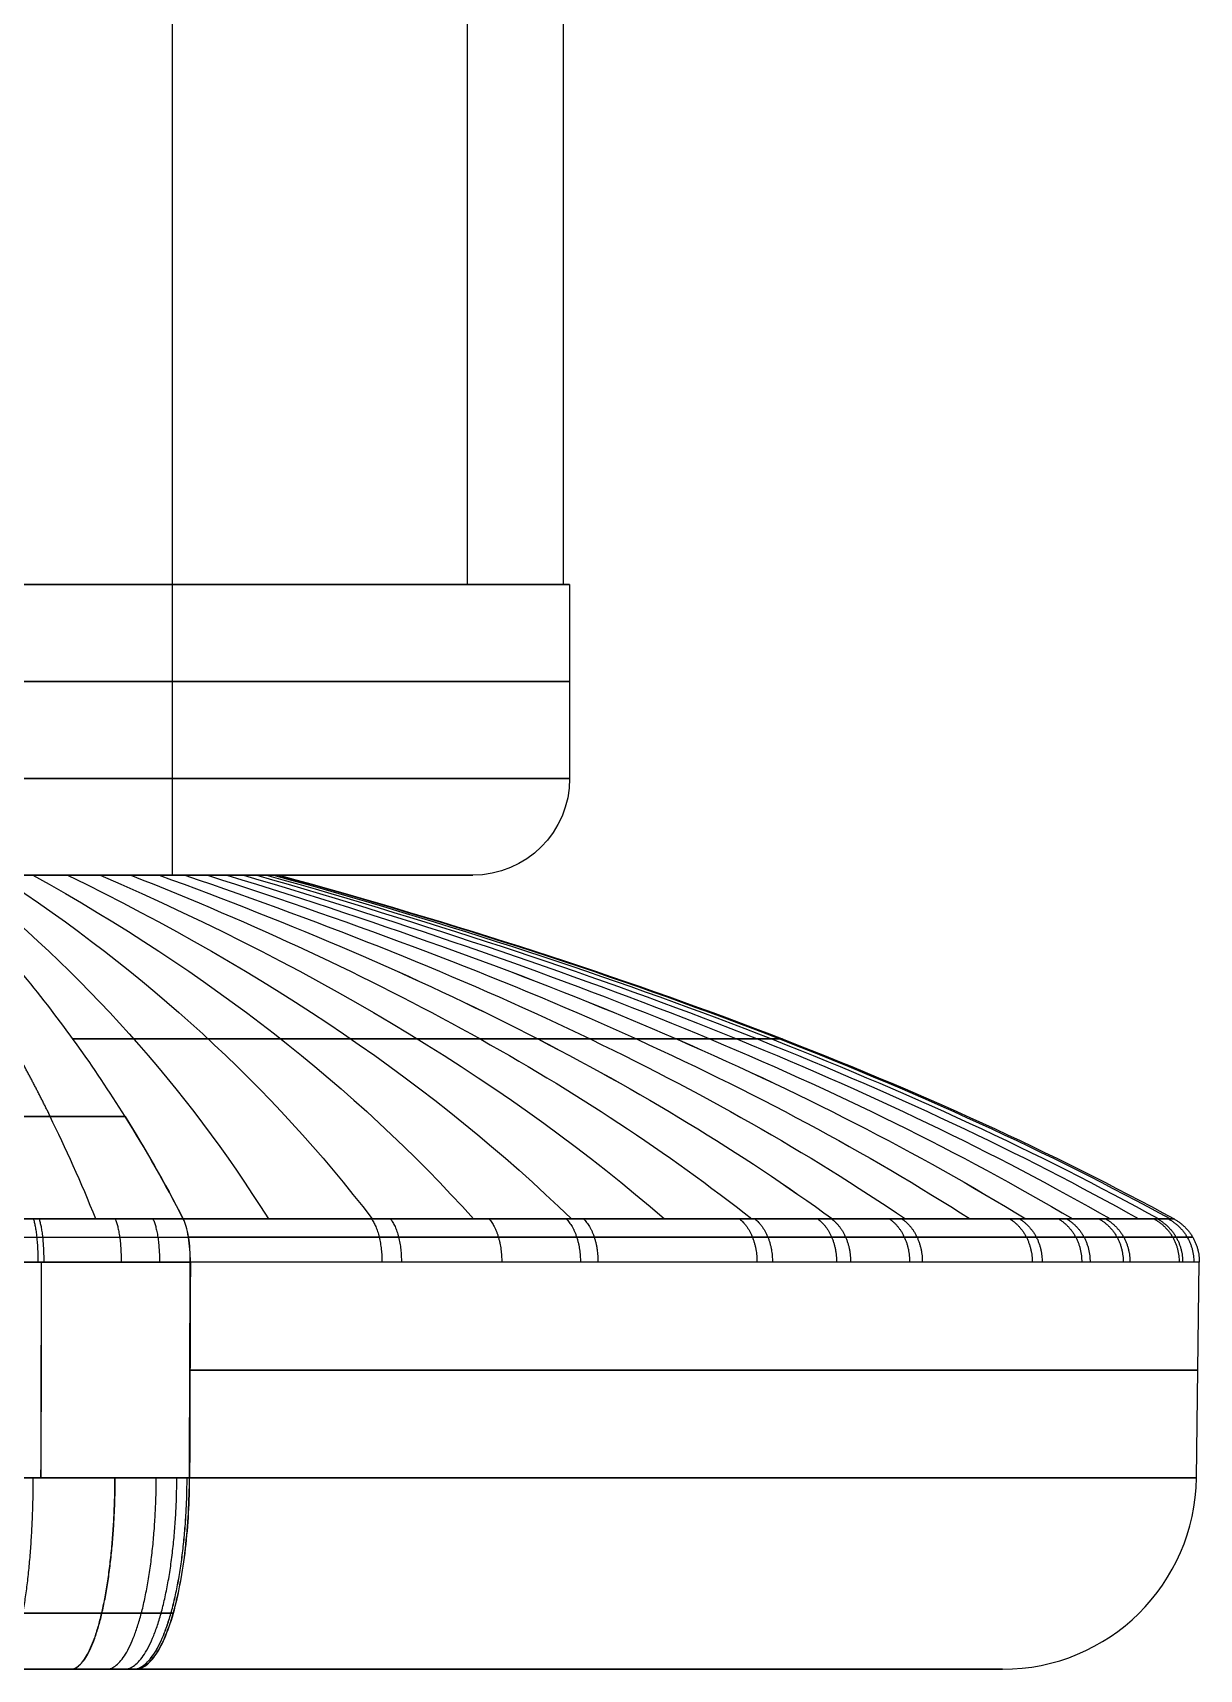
# Model space of a CAD drawing. Header units: millimetres. Extents: x -17 to 2899, y 470 to 1147.
# Drawn here: x 1201.06 to 1213.1, y 470.01 to 486.9 of the extents above; entities that cross this region are included whole.
import ezdxf

# ---------------------------------------------------------------- set-up
doc = ezdxf.new("R2010")
doc.units = ezdxf.units.MM
doc.header["$MEASUREMENT"] = 0
doc.layers.add('Default', color=7, linetype='Continuous', true_color=0x000000)

# ---------------------------------------------------------------- blocks, each defined once
blk = doc.blocks.new('2015.11.26_CM Storage_Foot sleeve 3mm')
at = {"layer": 'Default'}
for p, q in [((-8, 30), (-8, 28)), ((8, 30), (-8, 30)), ((0, 28, 8), (0, 30, 8)), ((0, 28, -8), (0, 30, -8)), ((0, 30, -8), (0, 30, 8)), ((8, 28), (8, 30)), ((7, 27), (-7, 27)), ((0, 27, -7), (0, 27, 7))]:
    blk.add_line(p, q, dxfattribs=at)
at = {"layer": 'Default', "extrusion": (-2.44249e-15, 1, 2.22045e-15)}
blk.add_arc((0, 0, 30), 8, 0, 180, dxfattribs=at)
at = {"layer": 'Default', "extrusion": (-1.9984e-15, 1, 1.77636e-15)}
blk.add_arc((0, 0, 30), 8, 180, 0, dxfattribs=at)
at = {"layer": 'Default', "extrusion": (-2.23508e-15, 1, 2.14315e-15)}
for start, end in [(0, 180), (180, 0)]:
    blk.add_arc((0, 0, 29), 8, start, end, dxfattribs=at)
at = {"layer": 'Default'}
for centre, start, end in [((-7, 28), 180, 270), ((-7, 28), 180, 270), ((7, 28), 270, 0)]:
    blk.add_arc(centre, 1, start, end, dxfattribs=at)
at = {"layer": 'Default', "extrusion": (-1.9984e-15, 1, 2.22045e-15)}
for start, end in [(0, 180), (180, 0)]:
    blk.add_arc((0, 0, 28), 8, start, end, dxfattribs=at)
at = {"layer": 'Default', "extrusion": (1, 2.23508e-15, 1.42902e-31)}
for centre, start, end in [((28, 7), 90, 180), ((28, -7), 180, 270)]:
    blk.add_arc(centre, 1, start, end, dxfattribs=at)
at = {"layer": 'Default', "extrusion": (-2.28389e-15, 1, 2.03012e-15)}
blk.add_arc((0, 0, 27), 7, 0, 180, dxfattribs=at)
at = {"layer": 'Default', "extrusion": (-2.03012e-15, 1, 1.01506e-15)}
blk.add_arc((0, 0, 27), 7, 180, 0, dxfattribs=at)
blk = doc.blocks.new('Block 01')
at = {"layer": 'Default'}
for p, q in [((22.002, 3.694, -0.001), (12.001, 3.694, -0.001)), ((31.467, -2.526, 0), (31.496, -0.299, 0)), ((-12.466, -4.5, 0), (29.467, -4.5, 0))]:
    blk.add_line(p, q, dxfattribs=at)
at = {"layer": 'Default', "extrusion": (8.70248e-09, 1, 1.16256e-08)}
blk.add_arc((-17.001, 0, -0.299), 14.495, 180.0001, 253.6345, dxfattribs=at)
at = {"layer": 'Default', "extrusion": (0, 1, 0)}
for start, end in [(180, 253.6344), (106.3733, 180)]:
    blk.add_arc((-17.001, 0, -1.413), 14.48, start, end, dxfattribs=at)
at = {"layer": 'Default', "extrusion": (-1.41713e-09, 1, -7.696e-10)}
blk.add_arc((-17.001, 0, -2.526), 14.466, 180, 253.6344, dxfattribs=at)
at = {"layer": 'Default', "extrusion": (-3.80791e-10, 1, 5.08767e-10)}
blk.add_arc((-17.001, 0, -2.526), 14.466, 106.3733, 180, dxfattribs=at)
at = {"layer": 'Default'}
blk.add_arc((29.467, -2.5, 0), 2, 270, 359.25, dxfattribs=at)
at = {"layer": 'Default', "extrusion": (1.43212e-13, 1, 1.73932e-13)}
blk.add_arc((-17.001, 0, -4.5), 12.466, 180, 253.6344, dxfattribs=at)
at = {"layer": 'Default', "extrusion": (0, 1, 4.67562e-19)}
blk.add_arc((-17.001, 0, -4.5), 12.466, 180, 253.6344, dxfattribs=at)
at = {"layer": 'Default'}
for points, knots in [([(18.411, 3.694, 4.798), (18.89, 3.694, 4.657), (19.373, 3.694, 4.435), (20.264, 3.694, 3.827), (20.672, 3.694, 3.44), (21.337, 3.694, 2.552), (21.593, 3.694, 2.052), (21.925, 3.694, 1.025), (22.002, 3.694, 0.5), (22.002, 3.694, -0.499), (21.925, 3.694, -1.025), (21.593, 3.694, -2.052), (21.337, 3.694, -2.552), (20.672, 3.694, -3.44), (20.265, 3.694, -3.827), (19.373, 3.694, -4.436), (18.89, 3.694, -4.657), (18.411, 3.694, -4.798)], [-63.956231, -63.956231, -63.956231, -63.956231, -59.355449, -59.355449, -54.754666, -54.754666, -50.153884, -50.153884, -45.553102, -45.553102, -40.952319, -40.952319, -36.351537, -36.351537, -31.750754, -31.750754, -27.149972, -27.149972, -27.149972, -27.149972]), ([(20.413, 1.205, -11.613), (20.253, 1.462, -11.067), (20.086, 1.711, -10.498), (19.738, 2.195, -9.313), (19.557, 2.43, -8.698), (19.37, 2.657, -8.059)], [-1, -1, -1, -1, -0.5, -0.5, 0, 0, 0, 0]), ([(20.413, 1.205, 11.613), (20.253, 1.462, 11.067), (20.086, 1.711, 10.498), (19.738, 2.195, 9.313), (19.557, 2.43, 8.698), (19.37, 2.657, 8.059)], [0, 0, 0, 0, 0.5, 0.5, 1, 1, 1, 1]), ([(19.875, 2.004, -9.782), (20.085, 2.004, -9.72), (20.295, 2.004, -9.651), (20.504, 2.004, -9.575), (20.761, 2.004, -9.48), (21.018, 2.004, -9.375), (21.271, 2.004, -9.258), (21.524, 2.004, -9.141), (21.774, 2.004, -9.013), (22.02, 2.004, -8.874), (22.266, 2.004, -8.735), (22.508, 2.004, -8.585), (22.743, 2.004, -8.424), (22.979, 2.004, -8.264), (23.209, 2.004, -8.092), (23.432, 2.004, -7.911), (23.654, 2.004, -7.73), (23.87, 2.004, -7.54), (24.077, 2.004, -7.34), (24.284, 2.004, -7.14), (24.483, 2.004, -6.932), (24.672, 2.004, -6.715), (24.862, 2.004, -6.499), (25.041, 2.004, -6.275), (25.211, 2.004, -6.045), (25.381, 2.004, -5.814), (25.54, 2.004, -5.577), (25.689, 2.004, -5.336), (25.837, 2.004, -5.094), (25.975, 2.004, -4.847), (26.101, 2.004, -4.596), (26.228, 2.004, -4.346), (26.343, 2.004, -4.092), (26.447, 2.004, -3.836), (26.551, 2.004, -3.58), (26.644, 2.004, -3.322), (26.725, 2.004, -3.063), (26.807, 2.004, -2.804), (26.877, 2.004, -2.544), (26.937, 2.004, -2.285), (26.997, 2.004, -2.026), (27.045, 2.004, -1.767), (27.084, 2.004, -1.511), (27.122, 2.004, -1.254), (27.15, 2.004, -0.999), (27.169, 2.004, -0.747), (27.187, 2.004, -0.495), (27.196, 2.004, -0.246), (27.196, 2.004, 0), (27.196, 2.004, 0.246), (27.187, 2.004, 0.495), (27.169, 2.004, 0.747), (27.15, 2.004, 0.999), (27.122, 2.004, 1.254), (27.084, 2.004, 1.511), (27.045, 2.004, 1.767), (26.997, 2.004, 2.026), (26.937, 2.004, 2.285), (26.877, 2.004, 2.544), (26.807, 2.004, 2.804), (26.725, 2.004, 3.063), (26.644, 2.004, 3.322), (26.551, 2.004, 3.58), (26.447, 2.004, 3.836), (26.343, 2.004, 4.092), (26.228, 2.004, 4.346), (26.101, 2.004, 4.596), (25.975, 2.004, 4.847), (25.837, 2.004, 5.094), (25.689, 2.004, 5.336), (25.54, 2.004, 5.577), (25.381, 2.004, 5.814), (25.211, 2.004, 6.045), (25.041, 2.004, 6.275), (24.862, 2.004, 6.499), (24.672, 2.004, 6.715), (24.483, 2.004, 6.932), (24.284, 2.004, 7.14), (24.077, 2.004, 7.34), (23.87, 2.004, 7.539), (23.654, 2.004, 7.73), (23.432, 2.004, 7.911), (23.209, 2.004, 8.092), (22.979, 2.004, 8.264), (22.743, 2.004, 8.424), (22.508, 2.004, 8.585), (22.266, 2.004, 8.735), (22.02, 2.004, 8.874), (21.774, 2.004, 9.013), (21.524, 2.004, 9.141), (21.271, 2.004, 9.258), (21.018, 2.004, 9.375), (20.761, 2.004, 9.48), (20.504, 2.004, 9.575), (20.295, 2.004, 9.651), (20.085, 2.004, 9.72), (19.875, 2.004, 9.782)], [27.150036, 27.150036, 27.150036, 27.150036, 28.093136, 28.093136, 28.093136, 29.257134, 29.257134, 29.257134, 30.421132, 30.421132, 30.421132, 31.585129, 31.585129, 31.585129, 32.749127, 32.749127, 32.749127, 33.913125, 33.913125, 33.913125, 35.077123, 35.077123, 35.077123, 36.241121, 36.241121, 36.241121, 37.405119, 37.405119, 37.405119, 38.569117, 38.569117, 38.569117, 39.733115, 39.733115, 39.733115, 40.897113, 40.897113, 40.897113, 42.061111, 42.061111, 42.061111, 43.225109, 43.225109, 43.225109, 44.389107, 44.389107, 44.389107, 45.553105, 45.553105, 45.553105, 46.717103, 46.717103, 46.717103, 47.881101, 47.881101, 47.881101, 49.045099, 49.045099, 49.045099, 50.209097, 50.209097, 50.209097, 51.373095, 51.373095, 51.373095, 52.537093, 52.537093, 52.537093, 53.701091, 53.701091, 53.701091, 54.865089, 54.865089, 54.865089, 56.029087, 56.029087, 56.029087, 57.193085, 57.193085, 57.193085, 58.357083, 58.357083, 58.357083, 59.521081, 59.521081, 59.521081, 60.685079, 60.685079, 60.685079, 61.849077, 61.849077, 61.849077, 63.013075, 63.013075, 63.013075, 63.956163, 63.956163, 63.956163, 63.956163]), ([(20.413, 1.205, 11.613), (20.159, 1.205, 11.688), (19.647, 1.205, 11.821), (18.631, 1.205, 12.02), (17.383, 1.205, 12.173), (15.962, 1.205, 12.271), (14.518, 1.205, 12.333), (12.902, 1.205, 12.373), (10.865, 1.205, 12.398), (9.354, 1.205, 12.402), (8.501, 1.205, 12.402)], [-1, -1, -1, -1, -0.933202, -0.867433, -0.740833, -0.618518, -0.510504, -0.378773, -0.213498, 0, 0, 0, 0]), ([(8.501, 1.205, -12.402), (9.5, 1.205, -12.402), (10.497, 1.205, -12.399), (11.993, 1.205, -12.384), (12.492, 1.205, -12.377), (13.49, 1.205, -12.358), (13.988, 1.205, -12.346), (14.986, 1.205, -12.313), (15.484, 1.205, -12.292), (16.48, 1.205, -12.236), (16.978, 1.205, -12.2), (17.971, 1.205, -12.102), (18.466, 1.205, -12.038), (19.203, 1.205, -11.908), (19.448, 1.205, -11.859), (19.934, 1.205, -11.746), (20.175, 1.205, -11.683), (20.413, 1.205, -11.613)], [-1, -1, -1, -1, -0.75, -0.75, -0.625, -0.625, -0.5, -0.5, -0.375, -0.375, -0.25, -0.25, -0.125, -0.125, -0.0625, -0.0625, 0, 0, 0, 0]), ([(21.014, 0.146, -13.658), (20.765, 0.146, -13.731), (20.515, 0.146, -13.798), (20.011, 0.146, -13.918), (19.757, 0.146, -13.971), (18.991, 0.146, -14.115), (18.475, 0.146, -14.187), (17.437, 0.146, -14.301), (16.915, 0.146, -14.343), (15.869, 0.146, -14.408), (15.344, 0.146, -14.431), (14.293, 0.146, -14.469), (13.767, 0.146, -14.484), (12.715, 0.146, -14.505), (12.189, 0.146, -14.512), (10.609, 0.146, -14.529), (9.555, 0.146, -14.532), (8.501, 0.146, -14.532)], [-0.00000006, -0.00000006, -0.00000006, -0.00000006, 0.00078617, 0.00078617, 0.00157239, 0.00157239, 0.00314484, 0.00314484, 0.00471729, 0.00471729, 0.00628975, 0.00628975, 0.0078622, 0.0078622, 0.00943465, 0.00943465, 0.01257955, 0.01257955, 0.01257955, 0.01257955]), ([(8.501, 0.146, -14.532), (9.544, 0.146, -14.532), (10.587, 0.146, -14.529), (12.675, 0.146, -14.507), (13.72, 0.146, -14.49), (15.81, 0.146, -14.415), (16.857, 0.146, -14.362), (18.427, 0.146, -14.193), (18.95, 0.146, -14.121), (19.718, 0.146, -13.979), (19.966, 0.146, -13.927), (20.335, 0.146, -13.841), (20.457, 0.146, -13.811), (20.64, 0.146, -13.763), (20.707, 0.146, -13.745), (20.869, 0.146, -13.7), (20.954, 0.146, -13.676), (21.014, 0.146, -13.658)], [-0.01257955, -0.01257955, -0.01257955, -0.01257955, -0.00941649, -0.00941649, -0.00625342, -0.00625342, -0.00309035, -0.00309035, -0.00150882, -0.00150882, -0.00075438, -0.00075438, -0.00037716, -0.00037716, -0.00018855, -0.00018855, 0.00000006, 0.00000006, 0.00000006, 0.00000006]), ([(8.501, 0.146, 14.532), (9.544, 0.146, 14.532), (10.587, 0.146, 14.529), (12.675, 0.146, 14.507), (13.719, 0.146, 14.489), (15.81, 0.146, 14.415), (16.857, 0.146, 14.362), (18.426, 0.146, 14.193), (18.949, 0.146, 14.121), (19.99, 0.146, 13.929), (20.507, 0.146, 13.807), (21.014, 0.146, 13.658)], [0, 0, 0, 0, 0.00314523, 0.00314523, 0.00629046, 0.00629046, 0.00943568, 0.00943568, 0.0110083, 0.0110083, 0.01258091, 0.01258091, 0.01258091, 0.01258091]), ([(21.085, -0.299, -13.908), (21.086, -0.256, -13.908), (21.085, -0.212, -13.903), (21.079, -0.124, -13.881), (21.074, -0.081, -13.864), (21.061, -0.001, -13.82), (21.052, 0.036, -13.792), (21.034, 0.099, -13.729), (21.024, 0.125, -13.694), (21.014, 0.146, -13.658)], [0, 0, 0, 0, 0.25, 0.25, 0.5, 0.5, 0.750001, 0.750001, 1, 1, 1, 1]), ([(21.014, 0.146, -13.658), (21.745, 0.146, -13.443), (22.454, 0.146, -13.172), (23.487, 0.146, -12.678), (23.827, 0.146, -12.498), (24.49, 0.146, -12.113), (24.812, 0.146, -11.907), (25.75, 0.146, -11.256), (26.336, 0.146, -10.774), (27.158, 0.146, -9.981), (27.423, 0.146, -9.704), (27.931, 0.146, -9.129), (28.173, 0.146, -8.831), (28.857, 0.146, -7.916), (29.261, 0.146, -7.274), (29.79, 0.146, -6.264), (29.953, 0.146, -5.919), (30.253, 0.146, -5.213), (30.389, 0.146, -4.853), (30.75, 0.146, -3.767), (30.931, 0.146, -3.03), (31.114, 0.146, -1.905), (31.16, 0.146, -1.527), (31.221, 0.146, -0.764), (31.237, 0.146, -0.379), (31.236, 0.146, 0.774), (31.174, 0.146, 1.534), (30.931, 0.146, 3.031), (30.75, 0.146, 3.77), (30.386, 0.146, 4.862), (30.25, 0.146, 5.222), (29.951, 0.146, 5.924), (29.788, 0.146, 6.267), (29.26, 0.146, 7.276), (28.856, 0.146, 7.918), (28.167, 0.146, 8.838), (27.924, 0.146, 9.137), (27.418, 0.146, 9.71), (27.155, 0.146, 9.985), (26.335, 0.146, 10.775), (25.749, 0.146, 11.257), (24.807, 0.146, 11.911), (24.481, 0.146, 12.118), (23.819, 0.146, 12.502), (23.482, 0.146, 12.68), (22.454, 0.146, 13.171), (21.746, 0.146, 13.443), (21.014, 0.146, 13.658)], [-0.03655658, -0.03655658, -0.03655658, -0.03655658, -0.03427179, -0.03427179, -0.0331294, -0.0331294, -0.031987, -0.031987, -0.02970222, -0.02970222, -0.02855982, -0.02855982, -0.02741743, -0.02741743, -0.02513265, -0.02513265, -0.02399025, -0.02399025, -0.02284786, -0.02284786, -0.02056326, -0.02056326, -0.01942096, -0.01942096, -0.01827866, -0.01827866, -0.01599369, -0.01599369, -0.01370872, -0.01370872, -0.01256632, -0.01256632, -0.01142393, -0.01142393, -0.00913914, -0.00913914, -0.00799675, -0.00799675, -0.00685436, -0.00685436, -0.00456957, -0.00456957, -0.00342718, -0.00342718, -0.00228479, -0.00228479, 0, 0, 0, 0]), ([(21.087, -0.299, 13.907), (21.087, -0.256, 13.908), (21.086, -0.212, 13.903), (21.08, -0.124, 13.881), (21.075, -0.081, 13.864), (21.062, -0.001, 13.819), (21.053, 0.036, 13.792), (21.035, 0.099, 13.729), (21.025, 0.125, 13.694), (21.014, 0.146, 13.658)], [0, 0, 0, 0, 0.25, 0.25, 0.5, 0.5, 0.75, 0.75, 1, 1, 1, 1]), ([(21.085, -0.299, -13.908), (20.578, -0.299, -14.057), (20.067, -0.299, -14.178), (19.028, -0.299, -14.372), (18.507, -0.299, -14.445), (17.458, -0.299, -14.559), (16.933, -0.299, -14.601), (15.88, -0.299, -14.667), (15.353, -0.299, -14.691), (13.772, -0.299, -14.748), (12.719, -0.299, -14.766), (10.61, -0.299, -14.789), (9.555, -0.299, -14.792), (8.501, -0.299, -14.792)], [-0.01265321, -0.01265321, -0.01265321, -0.01265321, -0.01107027, -0.01107027, -0.00948718, -0.00948718, -0.00790677, -0.00790677, -0.0063246, -0.0063246, -0.00316271, -0.00316271, 0, 0, 0, 0]), ([(8.501, -0.299, 14.792), (9.555, -0.299, 14.792), (10.61, -0.299, 14.789), (12.719, -0.299, 14.766), (13.773, -0.299, 14.748), (15.354, -0.299, 14.691), (15.881, -0.299, 14.666), (16.934, -0.299, 14.601), (17.459, -0.299, 14.559), (18.508, -0.299, 14.444), (19.03, -0.299, 14.371), (20.069, -0.299, 14.177), (20.58, -0.299, 14.056), (21.087, -0.299, 13.907)], [-0.01265372, -0.01265372, -0.01265372, -0.01265372, -0.00949086, -0.00949086, -0.00632893, -0.00632893, -0.00474659, -0.00474659, -0.00316616, -0.00316616, -0.00158294, -0.00158294, 0.00000006, 0.00000006, 0.00000006, 0.00000006]), ([(21.085, -0.299, -13.908), (21.022, -0.299, -13.926), (20.957, -0.299, -13.945), (20.827, -0.299, -13.981), (20.762, -0.299, -13.999), (20.567, -0.299, -14.051), (20.436, -0.299, -14.083), (20.044, -0.299, -14.177), (19.78, -0.299, -14.232), (18.987, -0.299, -14.379), (18.458, -0.299, -14.451), (16.874, -0.299, -14.621), (15.822, -0.299, -14.675), (13.725, -0.299, -14.749), (12.679, -0.299, -14.767), (10.589, -0.299, -14.789), (9.544, -0.299, -14.792), (8.501, -0.299, -14.792)], [-0.01265321, -0.01265321, -0.01265321, -0.01265321, -0.0124555, -0.0124555, -0.0122578, -0.0122578, -0.01186239, -0.01186239, -0.01107156, -0.01107156, -0.00948991, -0.00948991, -0.00632661, -0.00632661, -0.0031633, -0.0031633, 0, 0, 0, 0]), ([(8.501, -0.299, 14.792), (9.544, -0.299, 14.792), (10.589, -0.299, 14.789), (12.679, -0.299, 14.767), (13.726, -0.299, 14.749), (15.823, -0.299, 14.674), (16.874, -0.299, 14.621), (18.459, -0.299, 14.451), (18.989, -0.299, 14.378), (20.045, -0.299, 14.183), (20.571, -0.299, 14.059), (21.087, -0.299, 13.907)], [-0.01265372, -0.01265372, -0.01265372, -0.01265372, -0.00949028, -0.00949028, -0.00632683, -0.00632683, -0.00316339, -0.00316339, -0.00158166, -0.00158166, 0.00000006, 0.00000006, 0.00000006, 0.00000006]), ([(31.496, -0.299, 0), (31.496, -0.299, 0.751), (31.438, -0.299, 1.495), (31.205, -0.299, 2.995), (31.024, -0.299, 3.753), (30.658, -0.299, 4.873), (30.521, -0.299, 5.243), (30.218, -0.299, 5.964), (30.053, -0.299, 6.316), (29.517, -0.299, 7.352), (29.106, -0.299, 8.012), (28.405, -0.299, 8.956), (28.156, -0.299, 9.264), (27.64, -0.299, 9.853), (27.371, -0.299, 10.135), (26.534, -0.299, 10.947), (25.934, -0.299, 11.442), (24.971, -0.299, 12.114), (24.638, -0.299, 12.326), (23.96, -0.299, 12.721), (23.615, -0.299, 12.904), (22.563, -0.299, 13.408), (21.837, -0.299, 13.687), (21.087, -0.299, 13.907)], [0.01865731, 0.01865731, 0.01865731, 0.01865731, 0.02089693, 0.02089693, 0.0232436, 0.0232436, 0.02441694, 0.02441694, 0.02559027, 0.02559027, 0.02793694, 0.02793694, 0.02911028, 0.02911028, 0.03028361, 0.03028361, 0.03263029, 0.03263029, 0.03380362, 0.03380362, 0.03497696, 0.03497696, 0.03732362, 0.03732362, 0.03732362, 0.03732362]), ([(8.501, -2.526, -14.763), (9.555, -2.526, -14.763), (10.61, -2.526, -14.76), (12.718, -2.526, -14.737), (13.773, -2.526, -14.719), (15.353, -2.526, -14.662), (15.879, -2.526, -14.638), (16.931, -2.526, -14.572), (17.456, -2.526, -14.53), (18.503, -2.526, -14.416), (19.025, -2.526, -14.343), (20.06, -2.526, -14.149), (20.572, -2.526, -14.028), (21.077, -2.526, -13.88), (21.077, -2.526, -13.88), (21.077, -2.526, -13.88), (21.077, -2.526, -13.88)], [-0.01260711, -0.01260711, -0.01260711, -0.01260711, -0.00945532, -0.00945532, -0.00630353, -0.00630353, -0.00472763, -0.00472763, -0.00315174, -0.00315174, -0.00157584, -0.00157584, 0.00000005, 0.00000005, 0.00000005, 0.00000006, 0.00000006, 0.00000006, 0.00000006]), ([(21.079, -2.526, 13.879), (20.574, -2.526, 14.028), (20.062, -2.526, 14.149), (19.027, -2.526, 14.342), (18.505, -2.526, 14.415), (17.458, -2.526, 14.53), (16.932, -2.526, 14.572), (15.88, -2.526, 14.637), (15.354, -2.526, 14.662), (13.773, -2.526, 14.719), (12.719, -2.526, 14.737), (10.61, -2.526, 14.76), (9.555, -2.526, 14.763), (8.501, -2.526, 14.763), (8.501, -2.526, 14.763), (8.501, -2.526, 14.763), (8.501, -2.526, 14.763)], [-0.01265162, -0.01265162, -0.01265162, -0.01265162, -0.01107017, -0.01107017, -0.00948871, -0.00948871, -0.00790726, -0.00790726, -0.00632581, -0.00632581, -0.00316291, -0.00316291, 0, 0, 0, 0, 0, 0, 0]), ([(20.514, -4.5, -11.961), (20.547, -4.5, -12.073), (20.581, -4.49, -12.19), (20.65, -4.444, -12.426), (20.685, -4.41, -12.545), (20.754, -4.314, -12.779), (20.788, -4.253, -12.895), (20.852, -4.105, -13.113), (20.882, -4.019, -13.216), (20.937, -3.827, -13.402), (20.962, -3.721, -13.486), (21.004, -3.496, -13.63), (21.022, -3.377, -13.69), (21.049, -3.134, -13.785), (21.06, -3.01, -13.82), (21.073, -2.764, -13.867), (21.077, -2.643, -13.878), (21.077, -2.526, -13.88)], [0, 0, 0, 0, 0.389427, 0.389427, 0.778853, 0.778853, 1.16828, 1.16828, 1.557706, 1.557706, 1.947133, 1.947133, 2.33656, 2.33656, 2.725986, 2.725986, 3.115413, 3.115413, 3.115413, 3.115413]), ([(20.515, -4.5, 11.96), (20.548, -4.5, 12.073), (20.583, -4.49, 12.189), (20.652, -4.444, 12.425), (20.687, -4.41, 12.544), (20.756, -4.314, 12.779), (20.79, -4.253, 12.894), (20.854, -4.105, 13.112), (20.884, -4.019, 13.215), (20.939, -3.827, 13.402), (20.963, -3.721, 13.486), (21.006, -3.496, 13.63), (21.023, -3.377, 13.69), (21.051, -3.134, 13.785), (21.062, -3.01, 13.82), (21.075, -2.764, 13.866), (21.079, -2.643, 13.878), (21.079, -2.526, 13.879)], [-3.115413, -3.115413, -3.115413, -3.115413, -2.725986, -2.725986, -2.33656, -2.33656, -1.947133, -1.947133, -1.557706, -1.557706, -1.16828, -1.16828, -0.778853, -0.778853, -0.389427, -0.389427, 0, 0, 0, 0]), ([(8.501, -4.5, -12.763), (9.507, -4.5, -12.763), (10.514, -4.5, -12.76), (12.527, -4.5, -12.74), (13.534, -4.5, -12.724), (15.043, -4.5, -12.673), (15.546, -4.5, -12.652), (16.551, -4.5, -12.594), (17.053, -4.5, -12.558), (18.054, -4.5, -12.456), (18.551, -4.5, -12.392), (19.539, -4.5, -12.216), (20.029, -4.5, -12.103), (20.514, -4.5, -11.961)], [0, 0, 0, 0, 0.00302002, 0.00302002, 0.00604005, 0.00604005, 0.00755006, 0.00755006, 0.00906007, 0.00906007, 0.01057008, 0.01057008, 0.0120801, 0.0120801, 0.0120801, 0.0120801]), ([(20.515, -4.5, 11.96), (20.03, -4.5, 12.103), (19.54, -4.5, 12.216), (18.552, -4.5, 12.392), (18.055, -4.5, 12.456), (16.555, -4.5, 12.608), (15.548, -4.5, 12.656), (13.535, -4.5, 12.723), (12.528, -4.5, 12.74), (10.514, -4.5, 12.76), (9.507, -4.5, 12.763), (8.501, -4.5, 12.763)], [0, 0, 0, 0, 0.00150472, 0.00150472, 0.00300945, 0.00300945, 0.0060189, 0.0060189, 0.00902835, 0.00902835, 0.0120378, 0.0120378, 0.0120378, 0.0120378])]:
    blk.add_open_spline(points, degree=3, knots=knots, dxfattribs=at)
for points, degree in [([(18.719, 3.694, -4.696), (19.979, 2.693, -8.14), (21.036, 1.51, -11.031), (21.892, 0.146, -13.369)], 3), ([(18.719, 3.694, 4.696), (19.979, 2.693, 8.14), (21.036, 1.51, 11.031), (21.892, 0.146, 13.369)], 3), ([(19.095, 3.694, -4.541), (20.631, 2.693, -7.87), (21.92, 1.51, -10.666), (22.963, 0.146, -12.927)], 3), ([(19.095, 3.694, 4.541), (20.631, 2.693, 7.87), (21.92, 1.51, 10.666), (22.963, 0.146, 12.927)], 3), ([(19.463, 3.694, -4.353), (21.268, 2.693, -7.544), (22.783, 1.51, -10.223), (24.009, 0.146, -12.391)], 3), ([(19.463, 3.694, 4.352), (21.268, 2.693, 7.544), (22.783, 1.51, 10.223), (24.009, 0.146, 12.391)], 3), ([(19.818, 3.694, -4.132), (21.883, 2.693, -7.162), (23.617, 1.51, -9.705), (25.019, 0.146, -11.763)], 3), ([(19.818, 3.694, 4.132), (21.883, 2.693, 7.162), (23.617, 1.51, 9.705), (25.019, 0.146, 11.763)], 3), ([(20.155, 3.694, -3.88), (22.468, 2.693, -6.726), (24.409, 1.51, -9.114), (25.98, 0.146, -11.047)], 3), ([(20.155, 3.694, 3.88), (22.468, 2.693, 6.726), (24.409, 1.51, 9.114), (25.98, 0.146, 11.047)], 3), ([(20.471, 3.694, -3.6), (23.016, 2.693, -6.24), (25.153, 1.51, -8.456), (26.881, 0.146, -10.249)], 3), ([(20.471, 3.694, 3.6), (23.016, 2.693, 6.24), (25.153, 1.51, 8.456), (26.881, 0.146, 10.249)], 3), ([(20.764, 3.694, -3.294), (23.522, 2.693, -5.709), (25.839, 1.511, -7.736), (27.712, 0.146, -9.376)], 3), ([(20.764, 3.694, 3.294), (23.522, 2.693, 5.709), (25.839, 1.51, 7.736), (27.712, 0.146, 9.377)], 3), ([(21.028, 3.694, -2.965), (23.981, 2.693, -5.139), (26.46, 1.51, -6.964), (28.465, 0.146, -8.44)], 3), ([(21.028, 3.694, 2.965), (23.981, 2.693, 5.139), (26.46, 1.51, 6.964), (28.465, 0.146, 8.44)], 3), ([(21.262, 3.694, -2.617), (24.387, 2.693, -4.536), (27.01, 1.51, -6.147), (29.132, 0.146, -7.45)], 3), ([(21.262, 3.694, 2.617), (24.387, 2.693, 4.536), (27.01, 1.51, 6.147), (29.132, 0.146, 7.45)], 3), ([(21.464, 3.694, -2.254), (24.737, 2.693, -3.907), (27.485, 1.511, -5.295), (29.708, 0.146, -6.418)], 3), ([(21.464, 3.694, 2.254), (24.737, 2.693, 3.907), (27.485, 1.51, 5.295), (29.708, 0.146, 6.418)], 3), ([(21.634, 3.694, -1.881), (25.031, 2.693, -3.261), (27.883, 1.51, -4.419), (30.191, 0.146, -5.356)], 3), ([(21.634, 3.694, 1.881), (25.031, 2.693, 3.261), (27.884, 1.51, 4.419), (30.191, 0.146, 5.356)], 3), ([(21.771, 3.694, -1.502), (25.268, 2.693, -2.604), (28.204, 1.51, -3.528), (30.579, 0.146, -4.276)], 3), ([(21.771, 3.694, 1.502), (25.268, 2.693, 2.604), (28.204, 1.51, 3.528), (30.579, 0.146, 4.276)], 3), ([(21.874, 3.694, -1.121), (25.448, 2.693, -1.943), (28.448, 1.51, -2.632), (30.874, 0.146, -3.191)], 3), ([(21.874, 3.694, 1.121), (25.448, 2.693, 1.943), (28.448, 1.51, 2.632), (30.874, 0.146, 3.191)], 3), ([(21.946, 3.694, -0.741), (25.572, 2.693, -1.284), (28.617, 1.51, -1.74), (31.079, 0.146, -2.109)], 3), ([(21.946, 3.694, 0.741), (25.572, 2.693, 1.284), (28.617, 1.51, 1.74), (31.079, 0.146, 2.109)], 3), ([(21.988, 3.694, -0.366), (25.645, 2.693, -0.635), (28.715, 1.51, -0.861), (31.198, 0.146, -1.043)], 3), ([(21.988, 3.694, 0.366), (25.645, 2.693, 0.635), (28.715, 1.51, 0.861), (31.198, 0.146, 1.043)], 3), ([(22.002, 3.694, 0), (25.668, 2.693, 0), (28.747, 1.51, 0), (31.237, 0.146, 0)], 3), ([(19.641, 1.205, 11.814), (19.483, 1.527, 11.12), (19.321, 1.832, 10.409), (19.156, 2.122, 9.683), (18.988, 2.396, 8.947), (18.819, 2.656, 8.202)], 5), ([(19.641, 1.205, -11.814), (19.483, 1.527, -11.12), (19.321, 1.832, -10.409), (19.156, 2.122, -9.683), (18.988, 2.396, -8.947), (18.819, 2.656, -8.202)], 5), ([(20.112, 0.146, -13.893), (19.959, 0.524, -13.22), (19.801, 0.876, -12.524), (19.639, 1.205, -11.814)], 3), ([(20.112, 0.146, 13.893), (19.959, 0.524, 13.22), (19.801, 0.876, 12.524), (19.639, 1.205, 11.814)], 3), ([(20.413, 1.205, -11.613), (20.618, 0.876, -12.311), (20.82, 0.524, -12.996), (21.014, 0.146, -13.658)], 3), ([(21.014, 0.146, 13.658), (20.826, 0.512, 13.017), (20.625, 0.865, 12.335), (20.413, 1.205, 11.613)], 3), ([(19.548, -0.299, -14.275), (19.545, -1.413, -14.26), (19.542, -2.526, -14.246)], 2), ([(19.549, -0.299, 14.274), (19.547, -1.413, 14.26), (19.544, -2.526, 14.246)], 2), ([(21.077, -2.526, -13.88), (21.08, -1.784, -13.889), (21.083, -1.041, -13.898), (21.085, -0.299, -13.908)], 3), ([(21.085, -0.299, -13.908), (21.081, -1.413, -13.894), (21.077, -2.526, -13.88)], 2), ([(21.087, -0.299, 13.907), (21.083, -1.413, 13.893), (21.079, -2.526, 13.879)], 2)]:
    blk.add_open_spline(points, degree=degree, dxfattribs=at)
for points, weights in [([(19.517, -0.299, 14.28), (19.518, 0.001, 14.284), (19.47, 0.146, 14.025)], [0.999999134924, 0.857054552148, 0.999999442542]), ([(19.526, 0.146, -14.015), (19.575, 0.001, -14.274), (19.574, -0.299, -14.27)], [0.999999543967, 0.85705548573, 1.00000042681]), ([(20.312, 0.146, -13.846), (20.374, 0.001, -14.102), (20.373, -0.299, -14.098)], [0.999992235142, 0.857026027329, 1.0000597651]), ([(20.701, 0.146, -13.746), (20.77, 0.001, -14.001), (20.768, -0.299, -13.997)], [0.999992688718, 0.857044359993, 1.00002489355]), ([(22.955, 0.146, -12.931), (23.065, 0.001, -13.17), (23.063, -0.299, -13.166)], [1.00000325608, 0.857065171366, 0.999976892428]), ([(23.152, 0.146, 12.838), (23.266, 0.001, 13.076), (23.264, -0.299, 13.072)], [0.999999999691, 0.857055271496, 1.00000000773]), ([(24.168, 0.146, 12.299), (24.301, 0.001, 12.527), (24.299, -0.299, 12.524)], [0.999998298166, 0.857056117604, 1.0000000116]), ([(24.965, 0.146, -11.799), (25.113, 0.001, -12.018), (25.111, -0.299, -12.014)], [0.999999784287, 0.857065269666, 0.99998018064]), ([(25.144, 0.146, 11.677), (25.294, 0.001, 11.893), (25.292, -0.299, 11.89)], [1.00000003925, 0.857055240041, 1.00000001547]), ([(26.754, 0.146, -10.369), (26.935, 0.001, -10.561), (26.932, -0.299, -10.558)], [1.00000034895, 0.857063367734, 0.99998346893]), ([(26.911, 0.146, 10.219), (27.095, 0.001, 10.409), (27.092, -0.299, 10.406)], [0.999999905333, 0.857055287651, 1.0000000232]), ([(27.561, 0.146, -9.547), (27.756, 0.002, -9.723), (27.753, -0.299, -9.721)], [1.00010796867, 0.857008776817, 0.999985113103]), ([(27.703, 0.146, 9.387), (27.901, 0.001, 9.561), (27.898, -0.299, 9.558)], [0.999992956163, 0.857058759917, 1.00000002707]), ([(28.301, 0.146, -8.658), (28.51, 0.001, -8.819), (28.507, -0.299, -8.816)], [1.0000053924, 0.857059229824, 0.999986757295]), ([(28.43, 0.146, 8.487), (28.642, 0.001, 8.644), (28.638, -0.299, 8.642)], [1.00000036397, 0.857055058465, 1.00000003093]), ([(29.543, 0.146, -6.735), (29.775, 0.001, -6.859), (29.772, -0.299, -6.857)], [1.00000003258, 0.857060281808, 0.999990045733]), ([(29.644, 0.146, 6.542), (29.878, 0.001, 6.663), (29.875, -0.299, 6.662)], [0.999997050553, 0.857056725983, 1.00000003867]), ([(30.046, 0.146, -5.7), (30.287, 0.001, -5.806), (30.283, -0.299, -5.804)], [0.999996950725, 0.857060999126, 0.999991689979]), ([(30.13, 0.146, 5.503), (30.373, 0.001, 5.605), (30.369, -0.299, 5.603)], [0.999989682299, 0.857060411723, 1.00000004253]), ([(30.465, 0.146, -4.622), (30.715, 0.001, -4.708), (30.711, -0.299, -4.706)], [0.999998740846, 0.85705927459, 0.999993334245]), ([(30.533, 0.146, 4.419), (30.784, 0.001, 4.501), (30.78, -0.299, 4.5)], [1.00000068534, 0.857054905414, 1.0000000464]), ([(31.032, 0.146, -2.402), (31.292, 0.001, -2.447), (31.288, -0.299, -2.446)], [0.999999963359, 0.857056996882, 0.999996622832]), ([(31.067, 0.146, 2.188), (31.328, 0.001, 2.228), (31.324, -0.299, 2.228)], [0.999999367544, 0.85705554953, 1.00000005414]), ([(31.18, 0.146, -1.263), (31.443, 0.001, -1.287), (31.439, -0.299, -1.286)], [0.999999004331, 0.857056639548, 0.999998267155]), ([(31.236, 0.146, -0.106), (31.5, 0.001, -0.108), (31.496, -0.299, -0.108)], [0.999999486515, 0.857055562219, 0.999999911497]), ([(19.107, -4.5, -12.293), (19.461, -4.5, -14.235), (19.466, -2.526, -14.26)], [1.00000021408, 0.711719508903, 0.999999982251]), ([(19.847, -4.5, 12.138), (20.303, -4.5, 14.058), (20.309, -2.526, 14.083)], [1.00000852085, 0.711715129764, 0.999999981285]), ([(19.849, -4.5, -12.137), (20.306, -4.5, -14.058), (20.312, -2.526, -14.083)], [1.00000997002, 0.711714409056, 0.999999980984]), ([(20.217, -4.5, -12.044), (20.728, -4.5, -13.951), (20.735, -2.526, -13.976)], [1.00000179983, 0.711718606413, 0.99999998035]), ([(20.217, -4.5, 12.044), (20.728, -4.5, 13.951), (20.735, -2.526, 13.976)], [0.999997539555, 0.711720733698, 0.999999980227]), ([(20.401, -4.5, -11.994), (20.94, -4.5, -13.893), (20.947, -2.526, -13.917)], [0.999994595955, 0.711722295743, 0.999999980033]), ([(20.401, -4.5, 11.993), (20.94, -4.5, 13.892), (20.947, -2.526, 13.917)], [0.999995905523, 0.71172164029, 0.999999979697]), ([(20.492, -4.5, -11.967), (21.045, -4.5, -13.862), (21.053, -2.526, -13.887)], [0.999998826537, 0.71172020202, 0.999999979874]), ([(20.493, -4.5, 11.967), (21.046, -4.5, 13.862), (21.053, -2.526, 13.887)], [0.999999067485, 0.711720081674, 0.999999979433]), ([(29.467, -4.5, 0), (29.467, -4.5, 9.33), (20.515, -4.5, 11.96)], [1, 0.800591989056, 1])]:
    blk.add_rational_spline(points, weights, degree=2, dxfattribs=at)
for points, weights, knots in [([(8.501, -0.04, -14.724), (9.532, -0.04, -14.724), (10.563, -0.04, -14.721), (12.653, -0.04, -14.699), (13.711, -0.04, -14.682), (15.832, -0.041, -14.606), (16.895, -0.041, -14.552), (18.495, -0.041, -14.378), (19.029, -0.041, -14.303), (19.828, -0.041, -14.153), (20.093, -0.041, -14.096), (20.488, -0.041, -14), (20.62, -0.041, -13.967), (20.857, -0.041, -13.903), (20.963, -0.041, -13.872), (21.067, -0.041, -13.842)], [0.928521076059, 0.928521986023, 0.928522486041, 0.928523434243, 0.928524636422, 0.928525228013, 0.928527479228, 0.928525331841, 0.928528031746, 0.928527590461, 0.928525645125, 0.928526195043, 0.928526470345, 0.9285266627, 0.928526655527, 0.928526780868], [0.0759, 0.0759, 0.0759, 0.0759, 3.202136, 3.202136, 6.404273, 6.404273, 9.606409, 9.606409, 11.207477, 11.207477, 12.008011, 12.008011, 12.408278, 12.408278, 12.732248, 12.732248, 12.732248, 12.732248]), ([(8.501, -0.04, 14.724), (9.544, -0.04, 14.724), (10.589, -0.04, 14.721), (12.678, -0.04, 14.699), (13.724, -0.04, 14.681), (15.819, -0.04, 14.606), (16.87, -0.04, 14.553), (18.451, -0.041, 14.383), (18.978, -0.041, 14.311), (20.03, -0.041, 14.116), (20.554, -0.041, 13.993), (21.068, -0.041, 13.842)], [0.928521055065, 0.928521869566, 0.928522048693, 0.928522741267, 0.928523705078, 0.928524025342, 0.928526356652, 0.928524206443, 0.928526604274, 0.928527236605, 0.928523902275, 0.928526819087], [0.000004, 0.000004, 0.000004, 0.000004, 3.164736, 3.164736, 6.329472, 6.329472, 9.494208, 9.494208, 11.076576, 11.076576, 12.658936, 12.658936, 12.658936, 12.658936]), ([(21.067, -0.041, -13.842), (21.741, -0.041, -13.644), (22.397, -0.041, -13.398), (23.741, -0.041, -12.78), (24.429, -0.041, -12.392), (25.716, -0.041, -11.523), (26.321, -0.041, -11.04), (27.168, -0.041, -10.243), (27.441, -0.041, -9.965), (27.965, -0.041, -9.385), (28.216, -0.041, -9.083), (28.926, -0.041, -8.158), (29.345, -0.041, -7.508), (29.895, -0.041, -6.484), (30.065, -0.041, -6.135), (30.377, -0.041, -5.419), (30.52, -0.041, -5.052), (30.899, -0.041, -3.948), (31.091, -0.041, -3.198), (31.286, -0.041, -2.053), (31.337, -0.041, -1.668), (31.406, -0.041, -0.892), (31.425, -0.041, -0.499), (31.434, -0.041, 0.677), (31.376, -0.041, 1.453), (31.138, -0.041, 2.981), (30.958, -0.041, 3.735), (30.594, -0.041, 4.85), (30.457, -0.041, 5.218), (30.156, -0.041, 5.936), (29.992, -0.041, 6.287), (29.459, -0.041, 7.317), (29.049, -0.041, 7.975), (28.351, -0.041, 8.914), (28.104, -0.041, 9.22), (27.59, -0.041, 9.806), (27.322, -0.041, 10.087), (26.489, -0.041, 10.896), (25.892, -0.041, 11.388), (24.934, -0.041, 12.057), (24.602, -0.041, 12.268), (23.928, -0.041, 12.661), (23.584, -0.041, 12.843), (22.536, -0.041, 13.345), (21.814, -0.041, 13.623), (21.068, -0.041, 13.842)], [0.928527634607, 0.928527691172, 0.928527638408, 0.928527627654, 0.928527681734, 0.92852759192, 0.928527743375, 0.928527602093, 0.928527708569, 0.92852760495, 0.928527714048, 0.9285275613, 0.928527751242, 0.928527631621, 0.9285277054, 0.928527636228, 0.928527698429, 0.928527604564, 0.928527709398, 0.928527629417, 0.928527672386, 0.928527625101, 0.928527656085, 0.928527612963, 0.928527606739, 0.928527675827, 0.928527578653, 0.928527680785, 0.928527609714, 0.928527686436, 0.928527607918, 0.928527723327, 0.92852759461, 0.928527661281, 0.928527630886, 0.928527642757, 0.928527654116, 0.928527602941, 0.928527732537, 0.92852760093, 0.928527693277, 0.928527601403, 0.928527693115, 0.928527559878, 0.928527731626, 0.928527644886], [0.224706, 0.224706, 0.224706, 0.224706, 2.344868, 2.344868, 4.689736, 4.689736, 7.034603, 7.034603, 8.207037, 8.207037, 9.379471, 9.379471, 11.724339, 11.724339, 12.896773, 12.896773, 14.069207, 14.069207, 16.414075, 16.414075, 17.586509, 17.586509, 18.758943, 18.758943, 21.10381, 21.10381, 23.448678, 23.448678, 24.621112, 24.621112, 25.793546, 25.793546, 28.138414, 28.138414, 29.310848, 29.310848, 30.483282, 30.483282, 32.828149, 32.828149, 34.000583, 34.000583, 35.173017, 35.173017, 37.517884, 37.517884, 37.517884, 37.517884]), ([(20.91, -3.923, -13.309), (20.902, -3.923, -13.311), (20.894, -3.923, -13.314), (20.852, -3.923, -13.326), (20.818, -3.923, -13.336), (20.717, -3.923, -13.364), (20.649, -3.923, -13.383), (20.445, -3.923, -13.438), (20.31, -3.923, -13.472), (19.903, -3.923, -13.569), (19.63, -3.923, -13.626), (18.818, -3.923, -13.774), (18.282, -3.923, -13.844), (17.221, -3.923, -13.954), (16.695, -3.923, -13.992), (15.655, -3.923, -14.053), (15.138, -3.923, -14.075), (13.595, -3.923, -14.128), (12.572, -3.923, -14.144), (10.534, -3.923, -14.165), (9.516, -3.923, -14.168), (8.501, -3.923, -14.168)], [0.855859803281, 0.855859803174, 0.855859802983, 0.855859801356, 0.855859797388, 0.855859780957, 0.855859764156, 0.855859716606, 0.855859691415, 0.855859694045, 0.85585980042, 0.855859809927, 0.855859788285, 0.855859824352, 0.855859794372, 0.855859816791, 0.855859796735, 0.855859820383, 0.855859803203, 0.855859803203, 0.855859803133, 0.855859803133], [0.075488, 0.075488, 0.075488, 0.075488, 0.099371, 0.099371, 0.198742, 0.198742, 0.397484, 0.397484, 0.794968, 0.794968, 1.589936, 1.589936, 3.179872, 3.179872, 4.769809, 4.769809, 6.359745, 6.359745, 9.539617, 9.539617, 12.719489, 12.719489, 12.719489, 12.719489]), ([(8.501, -3.923, 14.168), (9.498, -3.923, 14.168), (10.497, -3.923, 14.165), (12.523, -3.923, 14.145), (13.552, -3.923, 14.129), (15.105, -3.923, 14.076), (15.625, -3.923, 14.054), (16.67, -3.923, 13.994), (17.199, -3.923, 13.955), (18.267, -3.923, 13.846), (18.807, -3.923, 13.775), (19.624, -3.923, 13.627), (19.899, -3.923, 13.57), (20.308, -3.923, 13.472), (20.444, -3.923, 13.438), (20.649, -3.923, 13.383), (20.717, -3.923, 13.364), (20.819, -3.923, 13.335), (20.853, -3.923, 13.326), (20.895, -3.923, 13.313), (20.903, -3.923, 13.311), (20.911, -3.923, 13.308)], [0.855859803123, 0.855859803046, 0.855859801442, 0.855859805167, 0.855859823579, 0.855859796068, 0.855859818226, 0.855859794223, 0.855859826398, 0.855859787638, 0.855859810712, 0.855859800184, 0.855859693167, 0.855859689064, 0.855859714489, 0.855859763016, 0.855859780223, 0.855859797125, 0.855859801225, 0.855859802959, 0.855859803164, 0.855859803278], [0.07574, 0.07574, 0.07574, 0.07574, 3.198384, 3.198384, 6.396768, 6.396768, 7.99596, 7.99596, 9.595152, 9.595152, 11.194344, 11.194344, 11.99394, 11.99394, 12.393739, 12.393739, 12.593638, 12.593638, 12.693587, 12.693587, 12.718345, 12.718345, 12.718345, 12.718345])]:
    blk.add_rational_spline(points, weights, degree=3, knots=knots, dxfattribs=at)
blk = doc.blocks.new('2016.02.17 CM Storage_Foot_Double')
at = {"layer": 'Default'}
blk.add_blockref('Block 01', (0, 0), dxfattribs=at)
blk = doc.blocks.new('2016.02.17 CM Storage_Foot_Sleeve')
at = {"layer": 'Default'}
for p in [(4.5, 25), (-4.5, 0)]:
    blk.add_line(p, (4.5, 0), dxfattribs=at)
at = {"layer": 'Default', "extrusion": (-9.86865e-17, 1, -2.7391e-33)}
blk.add_arc((0, 0), 4.5, 90, 270, dxfattribs=at)
blk = doc.blocks.new('2016.02.17 CM Storage_Foot_Double1')
at = {"layer": 'Default', "extrusion": (0.5, 8.65099e-17, 0.866025), "rotation": 270}
blk.add_blockref('2016.02.17 CM Storage_Foot_Sleeve', (3.694, -14.723, 8.501), dxfattribs=at)
at = {"layer": 'Default'}
blk.add_blockref('2016.02.17 CM Storage_Foot_Double', (0, 0), dxfattribs=at)
blk = doc.blocks.new('15060102-10_CM Storage_Top and foot tube_Rr 105mm')
at = {"layer": 'Default'}
for p, q in [((-8, 105), (-8, 0)), ((-7, 105), (-7, 0)), ((-8, 0), (-7, 0))]:
    blk.add_line(p, q, dxfattribs=at)
at = {"layer": 'Default', "extrusion": (1.11022e-15, 1, 4.93038e-32)}
blk.add_arc((0, 0), 8, 270, 90, dxfattribs=at)
at = {"layer": 'Default', "extrusion": (1.26883e-15, 1, 5.63472e-32)}
blk.add_arc((0, 0), 7, 270, 90, dxfattribs=at)
blk = doc.blocks.new('LOW SIDEBOARD - DOUBLE')
at = {"layer": 'Default', "extrusion": (-0.128181, 2.72676e-06, -0.991751), "rotation": 90.00000044741333}
blk.add_blockref('15060102-10_CM Storage_Top and foot tube_Rr 105mm', (-481.229, -1062.715, -1128.425), dxfattribs=at)
at = {"layer": 'Default'}
blk.add_blockref('2016.02.17 CM Storage_Foot_Double1', (1181.602, 474.51, 982.897), dxfattribs=at)
at = {"layer": 'Default', "extrusion": (-9.4072e-05, 1.00095e-09, -1), "rotation": 0.001219279843718378}
blk.add_blockref('2015.11.26_CM Storage_Foot sleeve 3mm', (-1198.509, 451.203, -983.009), dxfattribs=at)

msp = doc.modelspace()

# ---------------------------------------------------------------- block references
at = {"layer": 'Default'}
msp.add_blockref('LOW SIDEBOARD - DOUBLE', (0, 0), dxfattribs=at)

doc.saveas('drawing.dxf')
